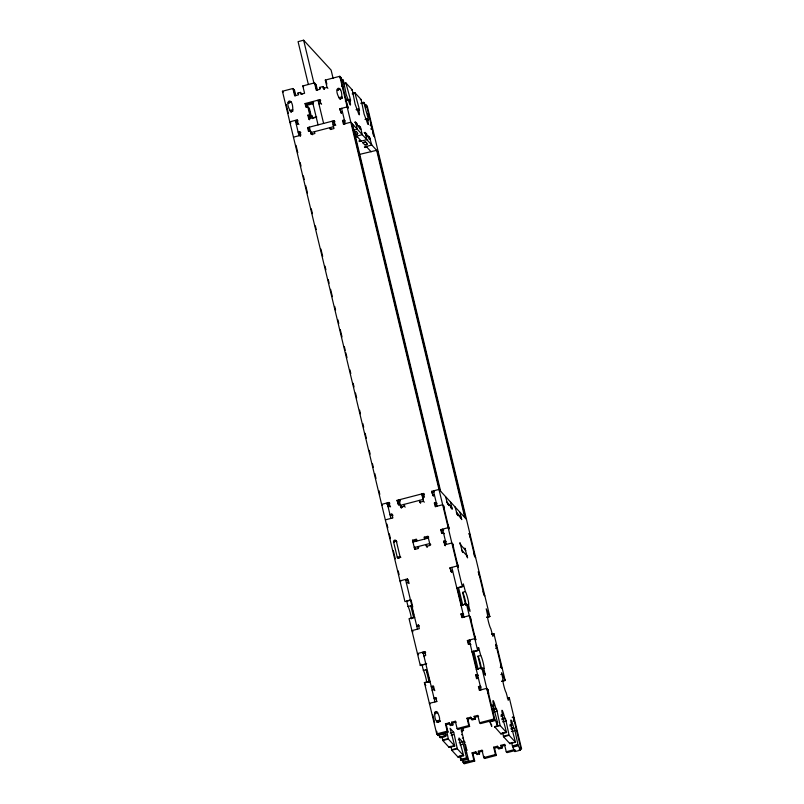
<?xml version="1.0" encoding="UTF-8"?>
<svg xmlns="http://www.w3.org/2000/svg" width="804" height="804" viewBox="0 0 804 804"><rect width="100%" height="100%" fill="white"/><g stroke="black" fill="none" stroke-linecap="round" stroke-linejoin="round"><path stroke-width="1.21" d="M492.43 706.374L493.817 706.012L492.942 705.098L497.616 722.806L496.691 723.047M500.892 716.213L502.741 715.731L501.877 714.806L506.55 732.524L500.992 733.972L494.53 726.645L499.123 725.319M509.826 725.922L511.676 725.439L510.811 724.515L515.475 742.233L509.927 743.68L503.545 736.745L502.741 732.745M439.044 735.188L443.677 733.982L443.637 733.037M461.024 757.74L461.064 758.755M462.179 760.343C471.817 760.765 462.903 750.775 468.943 761.458L465.727 748.916L466.822 750.112L465.446 744.373M511.676 742.464C511.475 743.861 515.414 754.715 514.65 749.72M514.841 751.619L520.389 750.172L520.108 747.328L521.565 748.866L519.203 749.479M288.887 103.203L290.023 101.917L291.48 102.299M337.921 90.43L339.057 89.154L340.514 89.525M354.011 131.987C359.519 130.147 357.8 137.765 353.931 133.092M362.855 142.79C368.554 139.293 367.92 149.253 362.855 142.79L365.629 142.067M465.978 750.152L464.159 741.569A1.437 1.407 -42.6 0 0 463.526 740.695M426.16 663.411L425.919 664.094L420.311 665.531L420.854 664.164M457.064 587.433L456.762 588.106L462.33 586.679L339.791 76.3L325.298 80.078L327.057 87.425L327.881 88.319M462.37 586.669L463.345 583.905L465.385 591.553A6.723 0.683 75.4 0 1 467.888 599.02A6.723 0.683 75.4 0 1 468.471 604.407L469.998 611.472L466.431 603.734L477.676 650.617L472.129 652.054M472.169 652.054L472.41 651.361M477.727 650.607L478.692 647.843L477.767 648.084M509.183 697.53L508.218 700.294L506.178 692.656A6.723 0.683 75.4 0 1 503.676 685.179A6.723 0.683 75.4 0 1 503.093 679.802L501.565 672.727L505.153 680.496L501.917 681.34M349.579 100.862L350.574 100.6L350.484 99.736L345.881 82.933L344.032 83.415M358.514 110.58L359.509 110.319L359.408 109.455L354.805 92.641L352.956 93.123M367.438 120.288L368.433 120.027L368.343 119.163L363.74 102.349L360.966 103.073M333.117 78.43L331.117 70.099L303.631 40.2L298.073 41.647L308.364 84.49M410.522 600.176L404.955 601.603L282.435 91.244L292.917 88.51L294.535 90.309L295.802 95.555M292.917 88.51L294.676 95.857L298.374 94.892L297.942 93.053L300.435 92.41L300.877 94.239L304.575 93.284L302.806 85.938L314.505 82.892L316.123 84.691L317.379 89.937M339.69 77.445L340.615 77.204L347.961 107.806M340.263 78.068L341.187 77.827L342.856 82.35L342.685 79.516L343.328 80.149L346.212 94.601L348.775 101.374A6.723 0.683 75.4 0 0 350.373 103.123L349.68 99.726L347.83 100.209M340.896 80.008L341.821 79.767M314.505 82.892L316.263 90.239L319.962 89.274L319.52 87.435L322.917 86.551L324.535 88.35M322.917 86.551L323.359 88.39L327.057 87.425M343.7 84.068L346.021 83.465M341.74 86.008L342.946 86.068L343.549 89.445M342.022 86.309L342.946 86.068M290.917 102.038L288.144 102.761L288.767 103.435M337.177 89.988L339.951 89.264L340.564 89.937M351.328 90.108L352.263 89.867L355.147 104.309L357.71 111.093A6.723 0.683 75.4 0 0 359.308 112.831L358.614 109.434L356.765 109.917M311.339 116.5L309.721 114.701L307.862 115.183L309.49 116.982L311.339 116.5L309.429 108.55L307.811 106.741L305.952 107.223L305.078 103.555L319.871 99.696L320.706 100.6L318.324 101.214M305.872 104.46L313.61 102.44M305.078 103.555L306.696 105.354L313.258 103.646M352.172 93.907L354.946 93.184M292.756 109.686L289.983 110.409C283.732 99.384 293.239 96.781 292.756 109.686A1.437 1.407 -42.6 0 1 291.701 111.424A1.437 1.407 -42.6 0 1 289.983 110.409L290.807 111.314A1.437 1.407 -42.6 0 0 291.45 112.178M318.907 103.857L320.756 103.374L321.58 104.269M290.385 111.786L292.927 111.123M342.424 98.239L340.112 98.842L339.017 97.646C332.766 86.611 342.273 84.008 341.79 96.922L342.403 97.596M347.559 99.807L349.418 99.324M345.348 101.002L346.544 101.063L345.388 97.093M360.262 99.817L361.187 99.575L364.071 114.027L366.634 120.801A6.723 0.683 75.4 0 0 368.232 122.54L367.539 119.153L366.152 119.515M309.62 116.449L311.932 115.846L313.068 117.987M295.892 121.364L298.003 120.811L297.178 119.917L289.782 121.846L290.877 123.042M339.73 108.831L341.439 113.404L339.73 108.831L347.137 106.912L348.232 108.108L347.077 104.128M310.223 116.871L311.148 116.63M361.107 103.615L363.88 102.892M363.398 103.224L364.323 102.982L365.981 107.505L365.81 104.671L367.277 106.208L489.807 616.567L486.681 617.382M307.862 115.183L308.746 118.851L316.153 116.932M313.851 117.897L316.776 117.133M365.529 105.545L366.453 105.304L373.8 135.906M298.887 124.489L298.063 123.595L296.415 124.298M340.615 112.51L342.464 112.027M356.031 109.645L358.343 109.042M311.118 131.705L310.294 130.811L308.445 131.293L307.56 127.615L334.082 120.711L334.906 121.605L332.575 122.218M378.302 152.107L350.805 122.208L343.408 124.138L342.524 120.459L344.373 119.977L345.197 120.881L343.348 121.364L344.011 124.117M367.589 114.118L368.513 113.877L369.398 117.545M298.947 132.931L300.827 132.439M333.107 124.871L334.966 124.389L335.791 125.283M293.45 137.152L300.857 135.223L299.972 131.544L298.123 132.027L299.802 133.816M333.539 126.71L310.716 132.65L312.645 134.74M364.966 119.354L367.277 118.751M354.624 122.178L356.102 122.54L356.544 124.379M355.177 122.781L356.102 122.54M356.624 125.715L357.549 125.474L356.564 123.032L356.996 124.871M359.579 127.565L360.504 127.323L362.262 134.67L354.865 136.59L355.408 137.193L357.267 136.71M370.031 125.143L371.227 125.203M353.087 130.389L357.318 129.283L355.549 121.937M359.468 128.801L360.393 128.56L359.951 126.72L360.504 127.323M354.705 132.067L356.102 131.705M370.915 128.811L372.111 128.871L371.187 129.112M355.157 134.419L357.931 133.695M364.162 132.549L365.629 132.901L366.071 134.74M364.704 133.142L365.629 132.901M365.167 133.645L366.644 133.997L367.076 135.836M365.719 134.238L366.644 133.997M367.549 136.238L369.026 136.59L369.468 138.429M368.101 136.831L369.026 136.59M360.745 140.499L358.896 140.981L359.448 141.574L366.845 139.645L365.086 132.308M368.996 139.162L369.92 138.921L369.478 137.092L371.79 145.032L364.393 146.961L364.946 147.554L366.795 147.072M364.684 144.78L367.458 144.057M359.107 154.509L376.654 150.318L464.812 517.545M386.674 504.178L389.839 503.354L389.015 502.45L381.619 504.379L382.443 505.274M397.045 500.359L398.754 504.932L397.045 500.359L423.567 493.455L424.391 494.349L421.979 494.983M431.567 491.365L433.276 495.937L431.567 491.365L438.974 489.445L466.471 519.344M397.869 501.254L400.281 500.631M432.401 492.269L434.512 491.716M388.051 506.61L389.9 506.128L390.583 506.872M397.93 504.038L399.779 503.555M432.451 495.043L434.301 494.56M423.025 499.445L400.211 505.394L402.131 507.485M398.884 499.887L400.663 507.223L404.362 506.259L405.186 507.153M419.778 502.239L420.603 503.143L419.336 500.41L419.778 502.239L423.477 501.284L424.301 502.178M392.633 514.982L391.809 514.078L389.96 514.56L390.784 515.464L392.633 514.982L392.854 515.897M434.361 503.002L436.21 502.52L437.034 503.415L435.185 503.897L434.361 503.002L435.245 506.671L442.642 504.741L443.748 505.937L444.351 509.314M392.824 517.907L385.458 519.856M398.07 558.107L397.246 557.212L393.578 541.906L396.352 541.192L396.905 541.785M444.31 533.705L443.486 532.811L441.637 533.293L440.753 529.625L448.16 527.695L449.255 528.891L448.099 524.922M440.753 529.625L441.577 530.519L443.697 529.967M412.522 540.228L416.221 539.263L417.045 540.157L413.346 541.122L412.522 540.228L414.723 549.413L418.422 548.449L417.979 546.609L418.804 547.504M424.673 539.012L424.231 537.172L427.939 536.218L430.14 545.393L426.442 546.358L425.999 544.519L427.266 547.253L426.442 546.358M428.763 537.112L425.065 538.077L424.231 537.172M412.944 542.067L428.361 538.057M443.547 541.253L445.396 540.77L446.22 541.665L444.371 542.147L443.547 541.253L445.255 545.815L444.371 542.147M400.02 556.489L397.246 557.212A1.437 1.407 -42.6 0 0 398.965 558.227A1.437 1.407 -42.6 0 0 400.02 556.489L396.352 541.192A1.437 1.407 -42.6 0 0 394.633 540.167A1.437 1.407 -42.6 0 0 393.578 541.906M444.431 544.921L451.828 542.991L452.933 544.187L453.536 547.564M405.99 580.438L408.211 579.855L407.387 578.96L399.98 580.89L400.804 581.784M449.938 567.875L451.647 572.448L449.938 567.875L457.335 565.946L458.441 567.142L457.285 563.172M406.412 583.111L408.271 582.629L409.095 583.533M450.823 571.543L452.672 571.061M410.171 600.075L406.703 600.98L408.03 606.487A6.723 0.683 75.4 0 1 410.04 612.055A6.723 0.683 75.4 0 1 411.387 618.839M463.134 586.287L458.511 587.493L462.813 605.392M408.03 606.487L410.804 605.764A6.723 0.683 75.4 0 1 411.196 606.457M465.385 591.553L462.612 592.277L465.436 604.055M420.311 665.531L409.045 618.648L414.693 617.361L410.07 618.567M466.41 603.714L460.953 605.322M461.878 605.08L466.501 603.874M465.697 605.131L468.471 604.407M468.863 610.156L469.787 609.914M418.442 625.02L416.593 625.502L417.417 626.396L419.266 625.914L418.442 625.02L419.326 628.688L411.919 630.617L413.025 631.813M460.993 613.934L462.843 613.452L463.667 614.346L461.818 614.829L460.993 613.934L461.878 617.603L469.275 615.673L470.38 616.869L470.983 620.246M486.933 617.12L489.807 616.567M491.988 634.085L492.912 633.843M422.492 653.361L425.658 652.536L424.834 651.642L417.437 653.572L418.532 654.768L418.311 653.843M470.943 644.647L470.119 643.743L468.27 644.225L467.385 640.557L474.792 638.627L475.888 639.823L474.732 635.853M491.586 634.215L493.897 633.612L505.153 680.496M467.385 640.557L468.209 641.451L470.33 640.899M426.693 682.134A6.723 0.683 75.4 0 0 425.215 675.36A6.723 0.683 75.4 0 0 423.376 670.425L422.05 664.918L426.683 663.712M478.159 669.32L473.857 651.421L478.48 650.215M495.626 648.295L496.832 648.356M423.376 670.425L426.15 669.702A6.723 0.683 75.4 0 1 426.542 670.385M481.043 669.059L477.958 656.205L480.732 655.481A6.723 0.683 75.4 0 1 483.234 662.958A6.723 0.683 75.4 0 1 483.817 668.335L485.345 675.41L481.797 667.702L494.078 718.957L495.586 720.655L497.143 725.007L496.972 722.173L497.616 722.806M438.09 734.484L438.19 735.439L436.723 733.901L424.401 682.576L430.05 681.3L425.416 682.506M481.777 667.672L476.3 669.25M477.224 669.008L481.847 667.802M481.968 668.817L483.817 668.335M500.259 667.571L501.183 667.33L502.279 668.526M433.095 686.073L431.245 686.556L432.07 687.45L433.929 686.968L433.095 686.073L434.803 690.636M475.656 674.988L477.506 674.506L478.33 675.4L476.481 675.883L475.656 674.988L476.531 678.656L478.39 678.174M484.219 674.084L485.144 673.842M432.13 690.224L433.979 689.742M500.842 674.536L501.766 674.295M436.029 697.852L434.039 698.184L434.863 699.078L436.582 698.445M478.45 686.616L480.3 686.134L481.124 687.028L479.274 687.51L478.45 686.616L479.325 690.284L486.732 688.355L487.827 689.551L488.711 693.229L487.787 693.47M501.585 681.239L505.063 680.335M436.914 701.52L429.376 703.299L430.029 704.013M486.902 689.792L487.827 689.551M507.334 698.013L509.244 697.54L521.565 748.866M492.068 705.359L492.993 705.118M436.964 722.314L440.431 721.409L439.336 720.213L436.552 720.937L437.376 721.831M492.963 708.826L495.736 708.103L496.621 709.088L500.168 725.59L506.55 732.524M492.862 709.972L495.636 709.249M445.436 723.821L449.145 722.866L449.969 723.761L446.27 724.726L445.436 723.821L447.205 731.168L448.029 732.062L437.547 734.796L436.693 731.268M451.637 722.213L455.335 721.248L456.159 722.143L452.461 723.108L451.637 722.213L452.903 724.947L450.411 725.59L449.145 722.866M467.023 718.203L470.722 717.238L471.556 718.133L467.848 719.098L467.023 718.203L468.792 725.55L469.616 726.444L457.928 729.489L457.094 728.595L455.335 721.248M470.722 717.238L471.988 719.972L475.385 719.088L474.119 716.354L477.817 715.389L479.586 722.736L480.41 723.63L494.902 719.861L487.556 689.259M493.807 712.042L497.284 711.138M474.119 716.354L474.943 717.248L478.641 716.294M449.577 724.695L452.079 724.052M471.164 719.077L474.561 718.193M500.992 715.068L501.917 714.826M436.723 733.901L447.205 731.168M457.094 728.595L468.792 725.55M479.586 722.736L494.078 718.957M501.897 718.545L504.671 717.821L505.555 718.806L509.103 735.298L515.475 742.233M489.345 721.309L489.927 721.932L494.55 720.726M450.22 733.117L453.747 732.293L457.295 748.795L463.667 755.73L458.119 757.177L451.737 750.243L450.933 746.243M501.796 719.68L504.57 718.957M512.198 717.299L513.123 717.057L514.218 718.253M461.325 730.926L463.576 730.524M438.813 734.565L439.677 737.117L444.3 735.911M441.044 736.966C436.512 738.444 450.572 737.469 444.863 732.836M443.818 736.253L444.743 736.012M451.165 735.188L453.476 734.585M502.51 721.811L506.208 720.856M513.083 720.977L514.279 721.037M461.546 734.766L462.471 734.524L463.285 737.891L462.36 738.132M443.617 739.77L448.25 738.564L446.863 731.6M442.813 740.524L448.361 739.077L454.742 746.022L449.195 747.459L442.813 740.524L441.999 736.534M494.621 727.037L500.168 725.59M509.927 724.786L510.852 724.545M458.29 739.811L459.215 739.569L459.004 738.012L462.752 742.162L466.863 759.137M510.821 728.253L513.605 727.53L514.56 728.665L518.027 745.006L520.389 750.172M459.154 742.826L462.622 741.921M511.183 729.268L513.505 728.675M450.903 746.444L449.054 746.926L449.195 747.459M451.828 746.202L453.677 745.72M501.786 733.188L506.409 731.982M460.099 744.906L462.411 744.303M511.444 731.529L515.143 730.565M452.551 749.489L457.174 748.283M503.435 736.233L508.058 735.027M451.737 750.243L457.295 748.795M503.545 736.745L509.103 735.298M465.677 752.835L466.611 752.594M462.612 755.428L457.978 756.634L458.119 757.177M472.109 752.825L475.807 751.861L476.631 752.765L472.933 753.72L472.109 752.825L473.878 760.172L474.702 761.066L464.209 763.8L461.948 759.71M478.3 751.217L482.008 750.253L482.832 751.147L479.134 752.112L478.3 751.217L479.566 753.951L477.073 754.594L475.807 751.861M493.696 747.207L497.395 746.243L498.219 747.137L494.52 748.102L493.696 747.207L495.455 754.554L496.279 755.448L484.591 758.494L483.767 757.599L482.008 750.253M500.791 745.358L504.49 744.393L505.314 745.288L501.616 746.253L500.791 745.358L502.058 748.092L498.661 748.976L497.395 746.243M510.711 742.906L512.56 742.424M514.409 741.941L515.344 741.7M476.249 753.7L478.742 753.046M497.837 748.082L501.224 747.197M461.486 759.197L466.109 757.991M512.359 745.941L516.992 744.735M459.868 755.951L460.672 759.951L466.219 758.504M512.48 746.454L518.027 745.006M513.063 747.087L517.686 745.881M462.813 762.272L467.436 761.066M463.385 762.906L473.878 760.172M483.767 757.599L495.455 754.554M504.49 744.393L506.249 751.74L514.701 749.539M515.535 750.433L507.073 752.634L506.249 751.74M443.677 733.982L443.094 733.348M493.897 633.612L492.872 636.366L490.832 628.728A6.723 0.683 75.4 0 1 488.329 621.251A6.723 0.683 75.4 0 1 487.747 615.874L486.209 608.799L489.736 616.457M339.791 76.3L341.187 77.827M345.881 82.933L352.263 89.867M354.805 92.641L361.187 99.575M363.74 102.349L364.323 102.982M349.68 99.726L350.504 100.621M358.614 109.434L359.438 110.339M367.539 119.153L368.363 120.047M325.298 80.078L326.122 80.973M372.925 132.238L373.528 135.615L374.624 136.811M323.359 88.39L324.183 89.284M355.991 123.776L360.946 129.163M365.518 134.137L370.473 139.524M319.52 87.435L320.344 88.329M314.555 83.737L315.831 85.134L316.444 88.51M342.524 120.459L344.202 122.248L344.645 124.087M356.715 136.107L361.297 141.092M366.242 146.479L371.126 151.785M319.952 102.279L318.022 100.178L323.61 123.444M302.806 85.938L303.631 86.832M300.435 92.41L302.053 94.209M297.942 93.053L298.766 93.957M331.499 129.464L329.851 127.665L330.293 129.504L333.992 128.54L332.213 121.193L334.142 123.293L334.675 125.494M308.746 118.851L309.57 119.756L308.696 116.077L310.545 115.595L308.635 107.646M282.435 91.244L283.259 92.138M307.56 127.615L309.208 129.414L309.651 131.253M296.425 121.595L295.329 120.399L298.998 135.705M446.803 502.028L451.747 507.404M456.33 512.389L461.285 517.776M470.139 534.64L469.044 533.444L470.199 537.414M422.984 495.334L421.708 493.937L423.477 501.284M473.948 553.021L474.551 556.398L475.646 557.594M423.427 498.5L422.602 497.606L424.452 497.123L423.567 493.455M460.33 544.549L465.828 550.529M461.647 550.057L467.154 556.036M479.325 572.89L478.219 571.694L479.385 575.674M404.744 505.324L403.92 504.42L404.362 506.259M483.124 591.282L483.737 594.648L484.832 595.844M400.663 507.223L401.487 508.118L400.824 505.364M430.783 544.76L429.688 543.564L414.271 547.574L415.366 548.77M388.794 504.701L387.166 502.932L390.844 518.238M496.771 645.572L495.676 644.376L496.55 648.054M463.998 617.422L451.788 567.393M500.58 663.963L501.183 667.33M400.302 556.79L400.844 557.383M470.059 640.969L469.234 640.074L481.174 689.802M406.633 580.639L405.538 579.443L417.477 629.17M424.693 656.687L423.869 655.793L425.718 655.31L424.834 651.642M462.471 734.524L461.315 730.555M463.285 737.891L463.888 741.268L464.983 742.464A1.437 1.407 -42.6 0 0 464.772 741.981M437.768 712.867L437.497 712.565A1.437 1.407 -42.6 0 0 435.778 711.55A1.437 1.407 -42.6 0 0 434.723 713.289C434.24 726.193 443.748 723.59 437.497 712.565L434.723 713.289L435.135 713.731M453.687 732.213L450.069 728.303L454.742 746.022M439.386 720.444L440.21 721.339M466.059 749.439L466.883 750.343M436.813 721.389L437.647 722.474M445.808 736.303L444.371 733.117M439.677 737.117L440.26 737.75M460.672 759.951L461.315 760.584L461.295 760.081M424.401 682.576L425.788 685.581M478.692 647.843L480.732 655.481M489.927 721.932L491.716 726.464L491.445 724.123M432.632 686.978L433.547 688.897L433.336 687.34M312.686 118.62L311.932 115.846M459.215 739.569L463.667 755.73M473.677 650.727L473.857 651.421M509.786 743.147L509.927 743.68M500.862 733.429L500.992 733.972M377.478 151.212L465.637 518.439M469.315 533.745L474.822 556.7M478.501 571.996L484.008 594.95M495.947 644.677L501.455 667.632M513.394 717.359L520.741 747.961M370.956 124.901L371.84 128.57M513.123 717.057L514.007 720.736M459.958 512.269L461.727 519.605L460.732 517.173M460.27 516.681L460.712 518.51L459.727 516.078M368.473 135.997L368.915 137.826M457.888 514.088L458.33 515.917L457.345 513.485M366.091 133.404L366.534 135.233M456.883 512.992L457.325 514.821L455.014 506.882M465.275 549.936L464.833 548.097L467.586 557.875L466.601 555.443M450.431 501.897L452.19 509.244L451.205 506.811M460.883 545.152L459.888 542.71L462.642 552.489L462.199 550.66M359.931 128.057L358.946 125.625L359.378 127.464M450.742 506.309L451.185 508.148L450.19 505.716M448.361 503.716L448.803 505.555L447.808 503.123M447.356 502.621L447.788 504.46L445.476 496.52M352.453 124.007L440.622 491.234M501.616 746.253L502.058 748.092M351.629 123.102L439.798 490.339M443.466 505.636L448.984 528.59M452.652 543.896L458.169 566.84M470.099 616.578L475.616 639.522M457.275 587.704L461.637 605.874M472.651 651.742L476.913 669.481M341.579 108.349L345.258 123.655M433.426 490.882L437.095 506.188M442.602 529.143L446.28 544.439M494.52 748.102L496.279 755.448M435.185 503.897L435.848 506.651M441.577 530.519L442.24 533.273M461.818 614.829L462.481 617.583M468.209 641.451L468.873 644.205M476.481 675.883L477.144 678.636M479.274 687.51L479.928 690.264M326.374 82.028L326.846 84.129M334.082 120.711L334.966 124.389M422.914 493.897L423.417 495.998M422.341 494.048L423.346 498.249M323.741 87.445L324.153 89.294M474.943 717.248L475.385 719.088M484.088 756.393L484.591 758.494M479.134 752.112L479.566 753.951M319.871 99.696L320.756 103.374M315.329 83.787L316.806 90.088M467.848 719.098L469.616 726.444M303.631 40.2L313.912 83.043M472.933 753.72L474.702 761.066M312.475 101.626L318.062 124.881M462.782 727.62L463.446 730.374M416.221 539.263L416.663 541.102M461.536 728.092L462.421 731.751M414.723 546.861L415.266 549.162M314.434 131.685L314.877 133.514L311.178 134.479L309.399 127.143M307.811 106.741L309.721 114.701M306.696 105.354L307.138 107.193M309.49 116.982L309.932 118.821M305.902 104.45L306.535 107.213M311.339 132.63L311.781 134.459M399.518 499.987L400.02 502.088M452.461 723.108L452.903 724.947M308.384 128.519L309.048 131.273M293.741 89.405L295.229 95.716M446.27 724.726L448.029 732.062M408.432 580.779L408.874 582.609M297.178 119.917L298.063 123.595M389.015 502.45L389.9 506.128M391.809 514.078L392.694 517.756M407.387 578.96L408.271 582.629M435.889 697.701L436.773 701.369M296.616 120.54L297.189 122.952M299.329 131.987L300.384 136.399M423.859 652.396L424.08 653.32L422.984 652.124L434.924 701.852M296.073 120.851L296.947 124.469M388.051 504.098L388.814 507.244M411.025 599.754L412.764 607.02M410.804 605.764L413.628 617.552M426.15 669.702L429.236 682.556M286.194 104.379L288.345 113.324M296.033 145.363L297.792 152.69M300.133 162.448L301.018 166.106M303.359 175.865L304.234 179.523M305.701 185.623L307.46 192.95M311.269 208.809L312.434 213.683M315.369 225.884L316.243 229.552M320.927 249.069L322.685 256.386M325.027 266.144L325.911 269.812M328.253 279.571L329.127 283.229M330.595 289.329L332.353 296.646M334.695 306.414L335.58 310.073M337.921 319.831L338.796 323.489M340.263 329.59L342.022 336.916M344.363 346.675L345.238 350.333M345.831 352.775L346.996 357.649M349.931 369.85L350.805 373.508M353.147 383.277L354.031 386.935M355.499 393.035L356.664 397.91M359.599 410.11L360.473 413.779M362.815 423.537L363.699 427.195M365.157 433.296L366.333 438.17M369.257 450.371L370.141 454.039M372.483 463.797L373.357 467.456M374.825 473.556L376.001 478.44M378.925 490.641L379.81 494.299M386.965 524.107L387.84 527.776M389.287 533.776L390.453 538.66M393.317 550.579L395.297 558.83M398.201 570.91L399.075 574.579M432.743 714.786L434.602 722.555M448.361 739.077L448.25 738.564M309.962 115.907L310.424 118.228M493.817 706.012A6.723 0.683 75.4 0 1 493.234 700.636A6.723 0.683 75.4 0 1 495.736 708.103M502.741 715.731A6.723 0.683 75.4 0 1 502.168 710.344A6.723 0.683 75.4 0 1 504.671 717.821M511.676 725.439A6.723 0.683 75.4 0 1 511.093 720.062A6.723 0.683 75.4 0 1 513.605 727.53M477.958 656.205A6.723 0.683 75.4 0 1 479.908 661.531A6.723 0.683 75.4 0 1 481.305 668.345M462.782 592.538A6.723 0.683 75.4 0 1 464.983 599.211A6.723 0.683 75.4 0 1 465.918 605.121M426.793 670.968A6.723 0.683 75.4 0 1 427.356 672.546M427.959 674.506A6.723 0.683 75.4 0 1 428.251 675.561M428.783 677.702A6.723 0.683 75.4 0 1 429.004 678.717M429.346 680.516A6.723 0.683 75.4 0 1 429.507 682.274M411.718 607.764A6.723 0.683 75.4 0 1 412.01 608.608M412.603 610.568A6.723 0.683 75.4 0 1 412.904 611.633M413.427 613.764A6.723 0.683 75.4 0 1 413.658 614.789M394.372 542.278A1.437 1.407 -42.6 0 1 395.99 541.032M340.243 99.234A1.437 1.407 -42.6 0 1 339.841 98.54M435.517 713.65A1.437 1.407 -42.6 0 1 436.863 712.404M341.79 96.922L339.017 97.646A1.437 1.407 -42.6 0 0 340.735 98.661A1.437 1.407 -42.6 0 0 341.79 96.922"/></g></svg>
